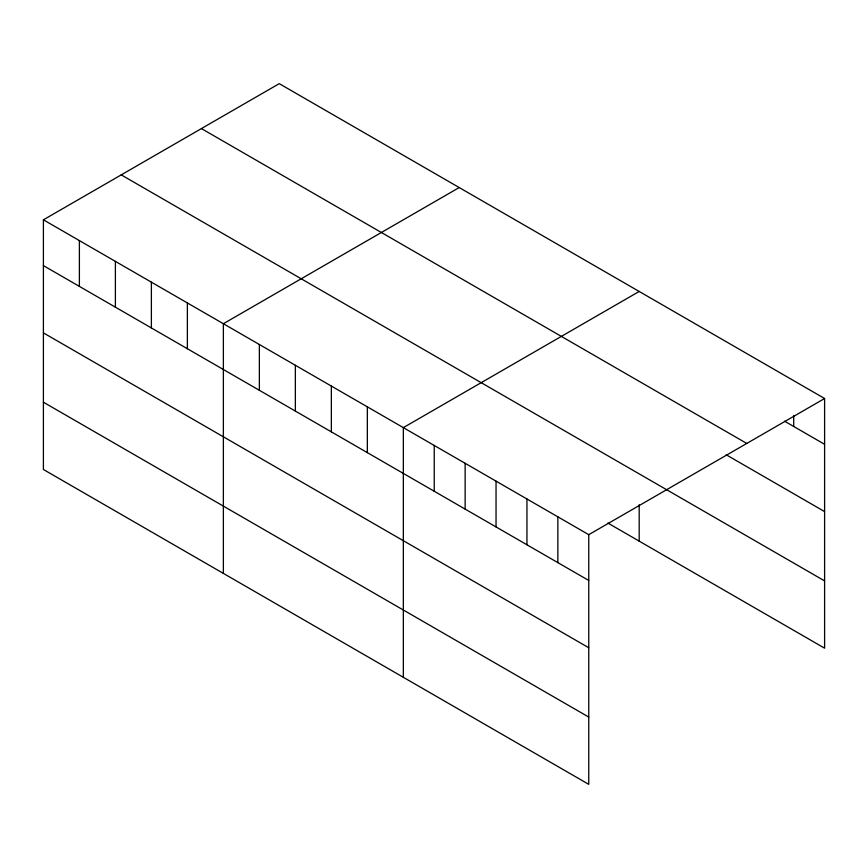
<?xml version="1.0" encoding="UTF-8"?>
<svg xmlns="http://www.w3.org/2000/svg" width="868" height="868" viewBox="0 0 868 868"><rect width="100%" height="100%" fill="white"/><g stroke="black" fill="none" stroke-linecap="round" stroke-linejoin="round"><path stroke-width="1.3" d="M43.4 219.821L588.754 534.677L588.754 784.346L43.4 469.49L43.4 219.821L279.246 83.653L824.6 398.51L824.6 648.179L607.828 523.035M459.215 187.553L223.369 323.721L223.369 573.39M639.184 291.464L403.338 427.62L403.338 677.29M588.754 534.677L824.6 398.51M784.542 421.175L824.6 444.308M201.419 128.583L746.773 443.45M726.169 454.756L824.6 511.588M121.227 174.88L824.6 580.898M43.4 265.608L588.754 580.464M43.4 332.889L588.754 647.745M43.4 402.209L588.754 717.066M793.699 415.685L793.699 426.459M639.184 504.796L639.184 541.133M557.853 516.829L557.853 562.627M526.952 498.991L526.952 544.779M496.04 481.154L496.04 526.941M465.139 463.306L465.139 509.104M434.239 445.468L434.239 491.255M367.338 406.842L367.338 452.64M331.348 386.065L331.348 431.852M295.359 365.287L295.359 411.074M259.358 344.498L259.358 390.296M187.369 302.943L187.369 348.73M151.379 282.165L151.379 327.952M115.39 261.377L115.39 307.174M79.389 240.599L79.389 286.386"/></g></svg>
